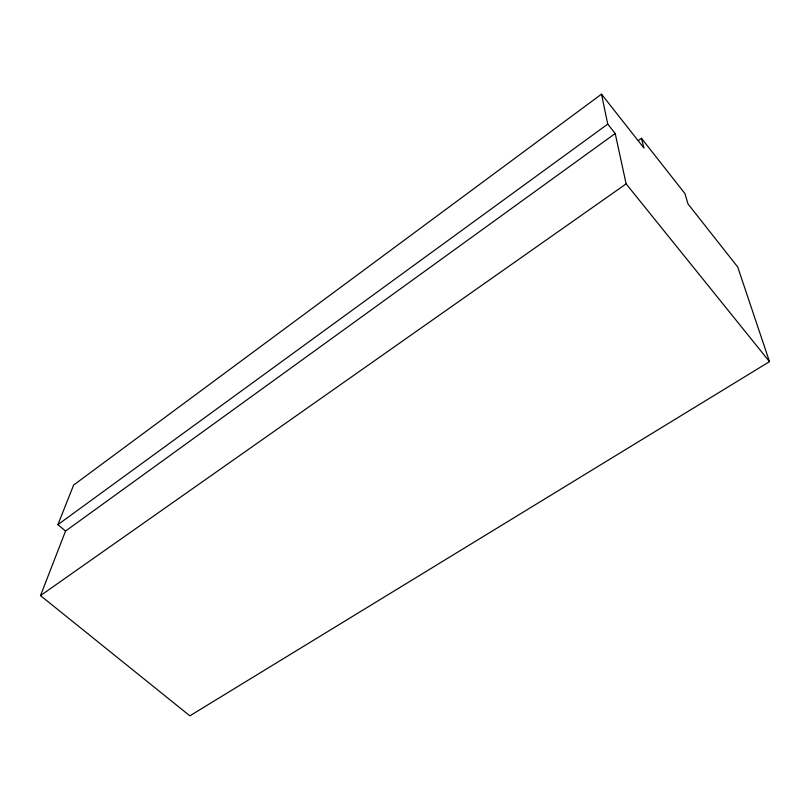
<?xml version="1.0" encoding="UTF-8"?>
<svg xmlns="http://www.w3.org/2000/svg" width="810" height="810" viewBox="0 0 810 810"><rect width="100%" height="100%" fill="white"/><g stroke="black" fill="none" stroke-linecap="round" stroke-linejoin="round"><path stroke-width="1.21" d="M638.381 140.505L641.469 138.297L684.946 193.61L688.014 203.948L737.707 267.006L769.5 361.645L189.844 715.827L40.5 595.603L65.549 531.056L615.205 133.508L607.743 124.122L601.496 94.173L73.649 485.038L57.895 524.647L65.549 531.056M57.895 524.647L607.743 124.122M40.5 595.603L626.13 183.87L615.205 133.508M626.13 183.87L769.5 361.645M601.496 94.173L643.96 148.058L641.469 138.297"/></g></svg>
